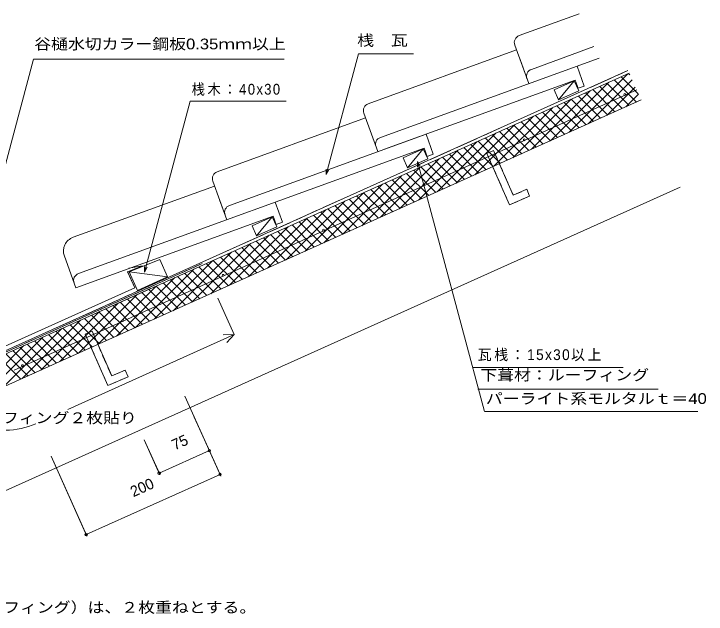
# Model space of a CAD drawing. Units: millimetres, scale not verified. Extents: x -947 to 921, y -455 to 477.
# Drawn here: x -23 to 921, y -421 to 396 of the extents above; entities that cross this region are included whole.
import ezdxf
from ezdxf.enums import TextEntityAlignment as Align

# ---------------------------------------------------------------- set-up
doc = ezdxf.new("R2010")
doc.units = ezdxf.units.MM
doc.header["$LTSCALE"] = 10
doc.linetypes.add('DASHED1', pattern=[1.8, 1.2, -0.6])
doc.linetypes.add('DASHED3', pattern=[4, 3, -1])
for name, color, linetype, lineweight in [('0-0_LAYER001', 1, 'Continuous', 18), ('0-1_LAYER003', 7, 'Continuous', 18), ('0-2_LAYER004', 2, 'Continuous', 18), ('0-3_LAYER005', 2, 'Continuous', 18), ('0-4_LAYER006', 2, 'Continuous', 18)]:
    doc.layers.add(name, color=color, linetype=linetype, lineweight=lineweight)
doc.styles.add('2', font='')
doc.styles.get('2').set_extended_font_data('2')

msp = doc.modelspace()

# ---------------------------------------------------------------- linework, layer by layer
at = {"layer": '0-0_LAYER001', "color": 4}
for p, q in [((665.83, 366.74), (747.68, 396.44)), ((659.84, 353.93), (678.88, 301.45)), ((682.49, 320.84), (767.78, 351.78)), ((460.12, 274.03), (662.23, 347.35)), ((476.77, 228.12), (774.77, 336.24)), ((665.64, 337.95), (678.88, 301.45)), ((744.69, 325.32), (754.58, 298.06)), ((454.13, 261.21), (473.17, 208.73)), ((454.13, 261.21), (473.17, 208.73)), ((254.41, 181.31), (456.52, 254.63)), ((548.86, 205.34), (540.4, 202.27)), ((58.1, 92), (250.81, 161.92)), ((248.42, 168.5), (267.46, 116.01)), ((257.63, 143.12), (267.46, 116.01)), ((333.26, 139.89), (343.15, 112.63)), ((330.6, 120.84), (61.75, 23.3)), ((330.6, 120.84), (334.69, 109.56)), ((343.15, 112.63), (334.69, 109.56)), ((46.12, 66.38), (61.75, 23.3))]:
    msp.add_line(p, q, dxfattribs=at)
at = {"layer": '0-0_LAYER001', "color": 7}
msp.add_line((238.27, 334.68), (345.44, 334.68), dxfattribs=at)
at = {"layer": '0-0_LAYER001'}
for p, q in [((734.17, 235.04), (813.92, 314.8)), ((814.77, 315.18), (816.65, 313.3)), ((708.46, 223.47), (788.21, 303.22)), ((759.88, 246.61), (819.73, 306.46)), ((785.51, 302.01), (815.76, 271.76)), ((795.27, 306.4), (825.52, 276.15)), ((805.02, 310.79), (828.22, 287.59)), ((766.01, 293.23), (796.26, 262.98)), ((775.76, 297.62), (806.01, 267.37)), ((785.6, 258.19), (824.12, 296.71)), ((682.74, 211.9), (762.5, 291.65)), ((746.5, 284.46), (776.75, 254.21)), ((756.25, 288.84), (786.5, 258.59)), ((811.31, 269.76), (828.51, 286.95)), ((657.03, 200.33), (736.78, 280.08)), ((726.99, 275.68), (757.24, 245.43)), ((736.75, 280.07), (767, 249.82)), ((631.32, 188.76), (711.07, 268.51)), ((707.49, 266.9), (737.74, 236.65)), ((717.24, 271.29), (747.49, 241.04)), ((605.6, 177.19), (685.36, 256.94)), ((687.98, 258.12), (718.23, 227.87)), ((697.73, 262.51), (727.99, 232.26)), ((579.89, 165.62), (659.64, 245.37)), ((668.47, 249.34), (698.73, 219.09)), ((678.23, 253.73), (708.48, 223.48)), ((639.22, 236.18), (669.47, 205.93)), ((648.97, 240.57), (679.22, 210.32)), ((658.72, 244.96), (688.97, 214.7)), ((554.18, 154.05), (633.93, 233.8)), ((619.71, 227.4), (649.96, 197.15)), ((629.46, 231.79), (659.71, 201.54)), ((528.47, 142.48), (608.22, 222.23)), ((600.2, 218.62), (630.45, 188.37)), ((609.96, 223.01), (640.21, 192.76)), ((502.75, 130.91), (582.5, 210.66)), ((580.7, 209.84), (610.95, 179.59)), ((590.45, 214.23), (620.7, 183.98)), ((477.04, 119.33), (556.79, 199.09)), ((561.19, 201.07), (591.44, 170.82)), ((570.94, 205.45), (601.19, 175.2)), ((541.68, 192.29), (571.93, 162.04)), ((551.44, 196.68), (581.69, 166.43)), ((451.33, 107.76), (531.08, 187.52)), ((522.18, 183.51), (552.43, 153.26)), ((531.93, 187.9), (562.18, 157.65)), ((425.61, 96.19), (505.37, 175.95)), ((492.92, 170.34), (523.17, 140.09)), ((502.67, 174.73), (532.92, 144.48)), ((512.42, 179.12), (542.67, 148.87)), ((399.9, 84.62), (479.65, 164.37)), ((473.41, 161.57), (503.66, 131.31)), ((483.16, 165.95), (513.41, 135.7)), ((374.19, 73.05), (453.94, 152.8)), ((453.9, 152.79), (484.16, 122.54)), ((463.66, 157.18), (493.91, 126.93)), ((434.4, 144.01), (464.65, 113.76)), ((444.15, 148.4), (474.4, 118.15)), ((348.47, 61.48), (428.23, 141.23)), ((414.89, 135.23), (445.14, 104.98)), ((424.64, 139.62), (454.9, 109.37)), ((322.76, 49.91), (402.51, 129.66)), ((395.39, 126.45), (425.64, 96.2)), ((405.14, 130.84), (435.39, 100.59)), ((297.05, 38.34), (376.8, 118.09)), ((366.13, 113.29), (396.38, 83.04)), ((375.88, 117.68), (406.13, 87.43)), ((385.63, 122.07), (415.88, 91.81)), ((271.34, 26.77), (351.09, 106.52)), ((346.62, 104.51), (376.87, 74.26)), ((356.37, 108.9), (386.62, 78.65)), ((245.62, 15.2), (325.37, 94.95)), ((327.11, 95.73), (357.36, 65.48)), ((336.87, 100.12), (367.12, 69.87)), ((307.61, 86.95), (337.86, 56.7)), ((317.36, 91.34), (347.61, 61.09)), ((219.91, 3.63), (299.66, 83.38)), ((288.1, 78.18), (318.35, 47.92)), ((297.85, 82.56), (328.1, 52.31)), ((194.2, -7.94), (273.95, 71.81)), ((268.59, 69.4), (298.84, 39.15)), ((278.35, 73.79), (308.6, 43.54)), ((168.48, -19.52), (248.24, 60.24)), ((249.09, 60.62), (279.34, 30.37)), ((258.84, 65.01), (289.09, 34.76)), ((142.77, -31.09), (222.52, 48.67)), ((219.83, 47.45), (250.08, 17.2)), ((229.58, 51.84), (259.83, 21.59)), ((239.33, 56.23), (269.59, 25.98)), ((200.32, 38.68), (230.57, 8.42)), ((210.07, 43.06), (240.33, 12.81)), ((117.06, -42.66), (196.81, 37.1)), ((180.82, 29.9), (211.07, -0.35)), ((190.57, 34.29), (220.82, 4.04)), ((91.34, -54.23), (171.1, 25.52)), ((161.31, 21.12), (191.56, -9.13)), ((171.06, 25.51), (201.31, -4.74)), ((65.63, -65.8), (145.38, 13.95)), ((141.8, 12.34), (172.05, -17.91)), ((151.56, 16.73), (181.81, -13.52)), ((39.92, -77.37), (119.67, 2.38)), ((122.3, 3.56), (152.55, -26.69)), ((132.05, 7.95), (162.3, -22.3)), ((14.21, -88.94), (93.96, -9.19)), ((102.79, -5.21), (133.04, -35.46)), ((112.54, -0.83), (142.79, -31.08)), ((73.53, -18.38), (103.78, -48.63)), ((83.28, -13.99), (113.53, -44.24)), ((93.04, -9.6), (123.29, -39.85)), ((-11.51, -100.51), (68.25, -20.76)), ((54.02, -27.16), (84.27, -57.41)), ((63.78, -22.77), (94.03, -53.02)), ((-37.22, -112.08), (42.53, -32.33)), ((34.52, -35.94), (64.77, -66.19)), ((44.27, -31.55), (74.52, -61.8)), ((-47.92, -108.64), (16.82, -43.9)), ((15.01, -44.71), (45.26, -74.97)), ((24.76, -40.33), (55.01, -70.58)), ((-57.67, -104.25), (-8.89, -55.47)), ((-4.5, -53.49), (25.76, -83.74)), ((5.26, -49.1), (35.51, -79.35)), ((-51.3, -63.25), (-13.26, -101.3)), ((-24, -62.27), (6.25, -92.52)), ((-14.25, -57.88), (16, -88.13)), ((-33.76, -66.66), (-3.5, -96.91))]:
    msp.add_line(p, q, dxfattribs=at)
at = {"layer": '0-0_LAYER001', "color": 2}
for p, q in [((740.83, 305.09), (713.48, 292.76)), ((740.83, 305.09), (719.65, 279.09)), ((747, 291.42), (740.83, 305.09)), ((713.48, 292.76), (719.65, 279.09)), ((719.65, 279.09), (747, 291.42)), ((-38.75, -112.77), (832.05, 279.09)), ((535.09, 212.48), (507.73, 200.17)), ((535.09, 212.48), (513.88, 186.49)), ((541.24, 198.8), (535.09, 212.48)), ((507.73, 200.17), (513.88, 186.49)), ((513.88, 186.49), (541.24, 198.8)), ((527.21, 195.24), (618.47, -145.36)), ((329.32, 119.89), (301.96, 107.57)), ((329.32, 119.89), (308.12, 93.9)), ((335.47, 106.21), (329.32, 119.89)), ((301.96, 107.57), (308.12, 93.9)), ((308.12, 93.9), (335.47, 106.21)), ((255.04, 9.29), (277.37, -40.32)), ((277.37, -40.32), (50.69, -142.33)), ((277.37, -40.32), (262.73, -40.67)), ((277.37, -40.32), (267.4, -51.05)), ((602.79, -85.19), (807.61, -85.19)), ((609.7, -115.05), (855.09, -115.05)), ((259.34, -233.21), (210.32, -124.27)), ((619.24, -145.15), (872.89, -145.15)), ((244.76, -200.8), (223.22, -152.93)), ((176.37, -231.58), (154.82, -183.7)), ((76.96, -315.28), (27.94, -206.34)), ((243.73, -198.52), (175.34, -229.3)), ((258.32, -230.93), (75.93, -313))]:
    msp.add_line(p, q, dxfattribs=at)
for points in [[(402.7, 177.54), (446.81, 342.14), (487.31, 342.14)], [(-94.15, -32.61), (4.27, 334.68), (238.27, 334.68)], [(155.26, 44.7), (217.67, 277.6), (348.17, 277.6)], [(527.21, 187.74), (527.21, 195.24), (530.96, 188.74)], [(406.45, 184.03), (402.7, 177.54), (402.7, 185.04)], [(159.01, 51.19), (155.26, 44.7), (155.26, 52.2)]]:
    msp.add_lwpolyline(points, dxfattribs=at)
at = {"layer": '0-0_LAYER001', "color": 4}
for points in [[(482.57, 212.14), (742.02, 306.27), (746.12, 294.99), (754.58, 298.06)], [(271.06, 135.4), (538.97, 232.6), (548.86, 205.34)], [(65.35, 42.69), (536.31, 213.55), (540.4, 202.27)]]:
    msp.add_lwpolyline(points, dxfattribs=at)
at = {"layer": '0-0_LAYER001', "color": 2}
for centre in [(243.73, -198.52), (175.34, -229.3), (258.32, -230.93), (75.93, -313)]:
    msp.add_circle(centre, 1.7, dxfattribs=at)
at = {"layer": '0-0_LAYER001', "color": 4}
for centre, radius in [((669.24, 357.34), 10), ((685.9, 311.44), 10), ((463.53, 264.62), 10), ((480.18, 218.72), 10), ((257.82, 171.91), 10), ((274.47, 126), 10), ((64.92, 73.2), 20), ((68.76, 33.29), 10)]:
    msp.add_arc(centre, radius, 109.94091, 199.94091, dxfattribs=at)
at = {"layer": '0-0_LAYER001', "color": 2}
msp.add_arc((-33.76, -70.67), 100, 245.77227, 294.22773, dxfattribs=at)
at = {"layer": '0-1_LAYER003'}
for p, q in [((-38.75, -64.52), (813.99, 319.21)), ((740.83, 305.09), (719.65, 279.09)), ((-38.75, -112.77), (832.05, 279.09)), ((513.88, 186.49), (535.09, 212.48)), ((527.21, 195.24), (527.21, 187.74)), ((527.21, 195.24), (530.96, 188.74)), ((618.47, -145.36), (527.21, 195.24)), ((134.34, 44.87), (186.76, 38.03)), ((277.37, -40.32), (255.04, 9.29)), ((277.37, -40.32), (267.4, -51.05)), ((603.03, -85.19), (807.61, -85.19)), ((210.32, -124.27), (258.32, -230.93)), ((619.24, -145.15), (872.89, -145.15)), ((154.82, -183.7), (176.04, -230.85)), ((76.63, -314.55), (27.94, -206.34)), ((175.34, -229.3), (243.73, -198.52))]:
    msp.add_line(p, q, dxfattribs=at)
at = {"layer": '0-1_LAYER003', "color": 2}
for p, q in [((-38.75, -68.9), (815.63, 315.56)), ((81.53, -14.78), (163.61, 22.15))]:
    msp.add_line(p, q, dxfattribs=at)
at = {"layer": '0-1_LAYER003'}
for points in [[(402.7, 177.54), (446.81, 342.14), (487.31, 342.14)], [(-94.15, -32.61), (4.27, 334.68), (238.27, 334.68)], [(815.63, 315.56), (-38.75, -68.9), (-877.18, 308.39)], [(155.26, 44.7), (217.67, 277.6), (348.17, 277.6)], [(885.39, 160.54), (-38.75, -255.32), (-946.94, 153.36)], [(301.96, 107.57), (329.32, 119.89), (335.47, 106.21), (308.12, 93.9)], [(301.96, 107.57), (308.12, 93.9), (329.32, 119.89)], [(-311.51, 56.02), (-38.96, -66.63), (233.94, 56.18)], [(-215.98, 50.71), (-229.9, 53.27), (-209.48, 45.06), (-219.58, 22.63), (-39.39, -58.45), (141.98, 23.16), (132.12, 45.06), (152.54, 53.27), (133.87, 49.84)], [(155.26, 52.2), (155.26, 44.7), (159.01, 51.19)], [(50.69, -142.33), (277.37, -40.32), (262.73, -40.67)], [(259.01, -232.48), (258.32, -230.93), (75.93, -313)]]:
    msp.add_lwpolyline(points, dxfattribs=at)
for points in [[(747, 291.42), (740.83, 305.09), (713.48, 292.76), (719.65, 279.09)], [(507.73, 200.17), (513.88, 186.49), (541.24, 198.8), (535.09, 212.48)], [(621.87, 206.35), (631.03, 210.37), (657.83, 149.37), (676.11, 157.41), (680.14, 148.25), (652.7, 136.19)], [(134.34, 44.87), (176.12, 61.67), (186.76, 38.03), (145.73, 19.56)], [(74.7, -39.88), (83.85, -35.86), (110.66, -96.86), (128.94, -88.82), (132.96, -97.98), (105.52, -110.04)]]:
    msp.add_lwpolyline(points, close=True, dxfattribs=at)
at = {"layer": '0-2_LAYER004', "color": 7}
for p, q in [((487.31, 342.14), (521.99, 342.14)), ((609.9, -114.64), (841.18, -114.64)), ((872.89, -145.15), (909.41, -145.15))]:
    msp.add_line(p, q, dxfattribs=at)
at = {"layer": '0-2_LAYER004', "linetype": 'DASHED3'}
msp.add_line((-38.75, -64.52), (813.99, 319.21), dxfattribs=at)
at = {"layer": '0-2_LAYER004', "color": 3}
msp.add_line((-22.36, -89.12), (826.25, 292.75), dxfattribs=at)
at = {"layer": '0-2_LAYER004', "linetype": 'DASHED1'}
for p, q in [((631.03, 210.37), (621.87, 206.35)), ((631.03, 210.37), (657.83, 149.37)), ((621.87, 206.35), (652.7, 136.19)), ((657.83, 149.37), (676.11, 157.41)), ((680.14, 148.25), (676.11, 157.41)), ((652.7, 136.19), (680.14, 148.25)), ((83.85, -35.86), (74.7, -39.88)), ((83.85, -35.86), (110.66, -96.86)), ((74.7, -39.88), (105.52, -110.04)), ((110.66, -96.86), (128.94, -88.82)), ((132.96, -97.98), (128.94, -88.82)), ((105.52, -110.04), (132.96, -97.98))]:
    msp.add_line(p, q, dxfattribs=at)
at = {"layer": '0-2_LAYER004'}
msp.add_line((186.76, 38.03), (145.73, 19.56), dxfattribs=at)
at = {"layer": '0-2_LAYER004', "color": 3}
for centre in [(809.63, 286.49), (672.84, 224.93), (536.05, 163.38), (399.26, 101.83), (262.48, 40.27), (125.69, -21.28), (-11.1, -82.84)]:
    msp.add_circle(centre, 1.3, dxfattribs=at)
at = {"layer": '0-3_LAYER005'}
for p, q in [((134.34, 44.87), (176.12, 61.67)), ((176.12, 61.67), (186.76, 38.03)), ((141.98, 23.16), (131.99, 45.36)), ((134.34, 44.87), (145.73, 19.56)), ((134.34, 44.87), (186.76, 38.03)), ((-39.39, -58.45), (141.98, 23.16))]:
    msp.add_line(p, q, dxfattribs=at)
msp.add_lwpolyline([(132.12, 45.06), (152.54, 53.27), (133.87, 49.84)], dxfattribs=at)
at = {"layer": '0-4_LAYER006'}
msp.add_line((-38.75, -255.32), (885.39, 160.54), dxfattribs=at)
at = {"layer": '0-4_LAYER006', "linetype": 'DASHED1'}
msp.add_line((-38.96, -66.63), (233.94, 56.18), dxfattribs=at)

# ---------------------------------------------------------------- texts
at = {"layer": '0-2_LAYER004', "color": 7, "style": '2', "width": 1.15}
for s, p in [('桟\u3000瓦', (445.16, 348.58)), ('谷樋水切カラー鋼板0.35ｍｍ以上', (5.02, 343.68)), ('下葺材：ルーフィング', (612.9, -107.26)), ('パーライト系モルタルｔ＝40', (620.49, -139.37)), ('この範囲ルーフィング２枚貼り', (-177.02, -165.58)), ('谷部分の下葺き材（アスファルトルーフィング）は、２枚重ねとする。', (-428.19, -423.82))]:
    msp.add_text(s, height=14.66, dxfattribs=at).set_placement(p, align=Align.BOTTOM_LEFT)
at = {"layer": '0-2_LAYER004', "color": 7, "style": '2'}
for s, p in [('75', (198.32, -202.39)), ('200', (141.92, -266.14))]:
    msp.add_text(s, height=14.66, rotation=24.228, dxfattribs=at).set_placement(p, align=Align.BOTTOM_LEFT)
at = {"layer": '0-2_LAYER004', "color": 7, "char_height": 14.66, "attachment_point": 7, "style": '2'}
for s, insert in [('\\T1.2;\\W0.9;桟木：40x30', (219.58, 284.83)), ('\\T1.18;\\W0.95;瓦桟：15x30以上', (609.45, -76.85))]:
    msp.add_mtext(s, dxfattribs=dict(at, insert=insert))

doc.saveas('drawing.dxf')
